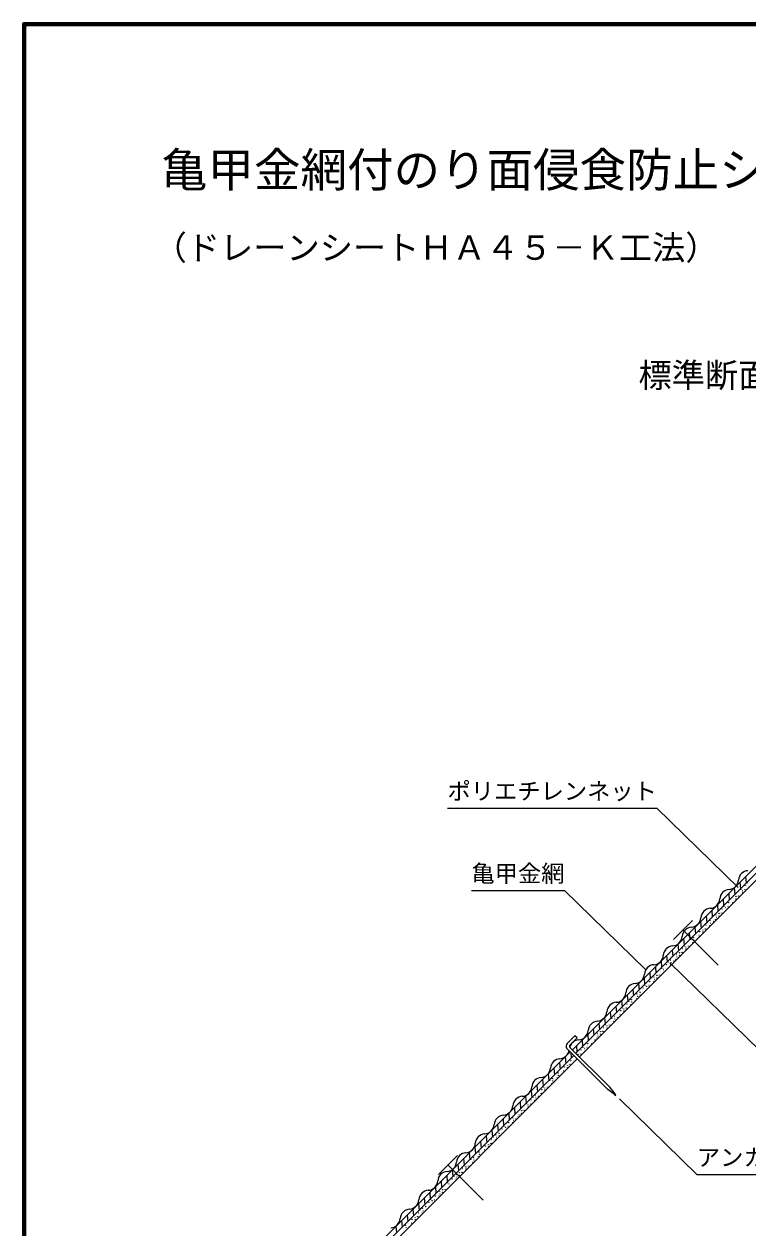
# Model space of a CAD drawing. Units: millimetres, scale not verified. Extents: x 200 to 8200, y 200 to 5825.
# Drawn here: x 200 to 2378, y 2118 to 5740 of the extents above; entities that cross this region are included whole.
import ezdxf
from ezdxf.enums import TextEntityAlignment as Align

# ---------------------------------------------------------------- set-up
doc = ezdxf.new("R2010")
doc.units = ezdxf.units.MM
doc.header["$LTSCALE"] = 20
for name, color, linetype, lineweight in [('C-STR', 1, 'Continuous', 25), ('C-STR-HTXT', 1, 'Continuous', 13), ('C-TTL', 2, 'Continuous', 70)]:
    doc.layers.add(name, color=color, linetype=linetype, lineweight=lineweight)
doc.layers.add('C-TTL-TXT', color=7, linetype='Continuous')
doc.styles.add('ＭＳ ゴシック', font='')
doc.styles.get('ＭＳ ゴシック').set_extended_font_data('MS Gothic')

msp = doc.modelspace()

# ---------------------------------------------------------------- linework, layer by layer
at = {"layer": 'C-STR', "color": 7}
for p, q in [((1849.98, 2654.1), (3124.49, 3928.6)), ((1860.59, 2643.49), (3130.7, 3913.6)), ((1871.2, 2632.88), (3136.92, 3898.6)), ((2354.06, 3158.17), (2355.77, 3138.67)), ((2371.03, 3175.15), (2372.74, 3155.64)), ((2320.12, 3124.23), (2321.83, 3104.73)), ((2337.09, 3141.2), (2338.8, 3121.7)), ((2286.18, 3090.29), (2287.88, 3070.79)), ((2303.15, 3107.26), (2304.86, 3087.76)), ((2252.24, 3056.35), (2253.94, 3036.84)), ((2269.21, 3073.32), (2270.91, 3053.82)), ((2211.1, 3042.51), (2154.53, 2985.94)), ((2288.88, 2908.16), (2182.82, 3014.23)), ((2218.3, 3022.41), (2220, 3002.9)), ((2235.27, 3039.38), (2236.97, 3019.87)), ((2167.38, 2971.5), (2169.09, 2951.99)), ((2184.35, 2988.47), (2186.06, 2968.96)), ((2201.33, 3005.44), (2203.03, 2985.93)), ((2133.44, 2937.56), (2135.15, 2918.05)), ((2150.41, 2954.53), (2152.12, 2935.02)), ((2099.5, 2903.62), (2101.21, 2884.11)), ((2116.47, 2920.59), (2118.18, 2901.08)), ((2065.56, 2869.68), (2067.27, 2850.17)), ((2082.53, 2886.65), (2084.24, 2867.14)), ((2031.62, 2835.73), (2033.33, 2816.23)), ((2048.59, 2852.7), (2050.3, 2833.2)), ((1997.68, 2801.79), (1999.39, 2782.29)), ((2014.65, 2818.76), (2016.36, 2799.26)), ((1963.74, 2767.85), (1965.44, 2748.35)), ((1980.71, 2784.82), (1982.41, 2765.32)), ((1912.83, 2716.94), (1914.53, 2697.43)), ((1929.8, 2733.91), (1931.5, 2714.4)), ((1946.77, 2750.88), (1948.47, 2731.37)), ((1834.31, 2672.84), (1857.6, 2696.14)), ((1863.96, 2689.78), (1842.71, 2668.52)), ((1863.96, 2689.78), (1857.6, 2696.14)), ((1878.88, 2683), (1880.59, 2663.49)), ((1895.86, 2699.97), (1897.56, 2680.46)), ((1210.29, 2014.41), (1843.37, 2647.49)), ((1832.45, 2658.41), (1956.3, 2534.63)), ((1842.42, 2661.17), (1962.66, 2541)), ((1845.24, 2645.62), (1846.65, 2629.55)), ((1861.91, 2666.03), (1863.62, 2646.52)), ((1220.9, 2003.8), (1853.98, 2636.89)), ((1231.51, 1993.2), (1864.59, 2626.28)), ((1811, 2615.12), (1812.71, 2595.61)), ((1827.97, 2632.09), (1829.68, 2612.58)), ((1777.06, 2581.18), (1778.77, 2561.67)), ((1794.03, 2598.15), (1795.74, 2578.64)), ((1743.12, 2547.23), (1744.83, 2527.73)), ((1760.09, 2564.21), (1761.8, 2544.7)), ((1978.22, 2521.2), (1962.66, 2541)), ((1709.18, 2513.29), (1710.89, 2493.79)), ((1726.15, 2530.26), (1727.86, 2510.76)), ((1976.1, 2519.08), (1956.3, 2534.63)), ((1976.1, 2519.08), (1980.7, 2516.61)), ((1980.7, 2516.61), (1978.22, 2521.2)), ((1675.24, 2479.35), (1676.94, 2459.85)), ((1692.21, 2496.32), (1693.91, 2476.82)), ((1624.33, 2428.44), (1626.03, 2408.93)), ((1641.3, 2445.41), (1643, 2425.9)), ((1658.27, 2462.38), (1659.97, 2442.88)), ((1590.39, 2394.5), (1592.09, 2374.99)), ((1607.36, 2411.47), (1609.06, 2391.96)), ((1556.44, 2360.56), (1558.15, 2341.05)), ((1573.41, 2377.53), (1575.12, 2358.02)), ((1504, 2335.4), (1447.43, 2278.83)), ((1522.5, 2326.62), (1524.21, 2307.11)), ((1539.47, 2343.59), (1541.18, 2324.08)), ((1581.78, 2201.05), (1475.71, 2307.12)), ((1488.56, 2292.68), (1490.27, 2273.17)), ((1505.53, 2309.65), (1507.24, 2290.14)), ((1454.62, 2258.74), (1456.33, 2239.23)), ((1471.59, 2275.71), (1473.3, 2256.2)), ((1420.68, 2224.79), (1422.39, 2205.29)), ((1437.65, 2241.76), (1439.36, 2222.26)), ((1369.77, 2173.88), (1371.47, 2154.38)), ((1386.74, 2190.85), (1388.44, 2171.35)), ((1403.71, 2207.82), (1405.42, 2188.32)), ((1335.83, 2139.94), (1337.53, 2120.43)), ((1352.8, 2156.91), (1354.5, 2137.41)), ((1318.86, 2122.97), (1320.56, 2103.46))]:
    msp.add_line(p, q, dxfattribs=at)
for centre in [(2375.54, 3155.88), (2342.04, 3115.52), (2349.42, 3116.62), (2351.49, 3128.15), (2356.21, 3136.55), (2361.03, 3133.09), (2361.37, 3126.97), (2368.74, 3135.95), (2370.81, 3147.48), (2305.3, 3085.64), (2310.12, 3082.18), (2317.83, 3085.03), (2319.9, 3096.57), (2324.63, 3104.97), (2331.15, 3096.04), (2332.47, 3110.24), (2333.78, 3102.94), (2342.05, 3107.64), (2264.59, 3042.36), (2280.24, 3045.12), (2281.56, 3059.33), (2282.87, 3052.03), (2291.13, 3064.61), (2291.14, 3056.73), (2298.5, 3065.71), (2300.58, 3077.24), (2310.46, 3076.05), (2232.69, 3009.36), (2237.42, 3017.76), (2242.24, 3014.29), (2242.58, 3008.17), (2249.95, 3017.15), (2252.02, 3028.68), (2256.74, 3037.08), (2263.27, 3028.15), (2265.9, 3035.06), (2274.17, 3039.76), (2201.11, 2977.77), (2205.83, 2986.17), (2212.36, 2977.24), (2213.68, 2991.45), (2214.99, 2984.14), (2223.25, 2996.73), (2223.25, 2988.85), (2230.62, 2997.83), (2162.77, 2940.54), (2172.34, 2945.82), (2172.34, 2937.93), (2179.71, 2946.91), (2181.78, 2958.45), (2186.51, 2966.85), (2191.33, 2963.38), (2191.67, 2957.26), (2199.04, 2966.24), (2118.62, 2898.97), (2131.15, 2898.36), (2133.23, 2909.89), (2137.95, 2918.29), (2144.48, 2909.36), (2145.8, 2923.57), (2147.11, 2916.26), (2155.37, 2920.96), (2161.45, 2926.33), (2164.08, 2933.23), (2087.04, 2867.38), (2094.89, 2872.65), (2096.19, 2865.35), (2104.45, 2877.94), (2104.46, 2870.05), (2111.83, 2879.03), (2113.9, 2890.57), (2123.45, 2895.5), (2123.79, 2889.38), (2053.54, 2827.02), (2060.92, 2828.12), (2062.99, 2839.65), (2067.71, 2848.05), (2072.53, 2844.59), (2072.87, 2838.47), (2080.24, 2847.45), (2082.31, 2858.98), (2093.56, 2858.45), (2014.43, 2791.1), (2019.16, 2799.5), (2025.68, 2790.57), (2027, 2804.77), (2028.31, 2797.47), (2036.58, 2802.17), (2042.65, 2807.54), (2043.97, 2821.74), (2045.28, 2814.44), (2053.55, 2819.14), (1976.09, 2753.86), (1985.66, 2759.14), (1993.03, 2760.24), (1995.11, 2771.77), (1999.83, 2780.17), (2004.65, 2776.71), (2004.99, 2770.58), (2012.36, 2779.56), (1944.19, 2720.86), (1948.92, 2729.26), (1953.74, 2725.8), (1954.08, 2719.67), (1961.45, 2728.65), (1963.52, 2740.18), (1968.24, 2748.59), (1974.77, 2739.65), (1977.4, 2746.56), (1985.67, 2751.26), (1900.36, 2680.7), (1908.21, 2685.98), (1917.78, 2683.38), (1923.86, 2688.74), (1925.18, 2702.95), (1926.49, 2695.64), (1934.75, 2708.23), (1934.76, 2700.35), (1942.12, 2709.33), (1876.31, 2652.98), (1881.04, 2661.38), (1885.86, 2657.91), (1886.2, 2651.79), (1893.57, 2660.77), (1895.64, 2672.3), (1906.89, 2671.77), (1909.52, 2678.67), (1830.12, 2610.47), (1842.65, 2609.86), (1844.73, 2621.39), (1866.87, 2640.35), (1874.24, 2641.44), (1806.39, 2584.15), (1807.7, 2576.85), (1815.95, 2589.44), (1815.96, 2581.55), (1823.33, 2590.53), (1825.4, 2602.07), (1834.95, 2607), (1835.29, 2600.88), (1762.24, 2542.58), (1767.06, 2539.12), (1774.77, 2541.98), (1776.84, 2553.51), (1781.57, 2561.91), (1788.09, 2552.98), (1789.42, 2567.18), (1790.72, 2559.88), (1798.99, 2564.58), (1805.06, 2569.95), (1725.93, 2502.6), (1730.66, 2511), (1737.18, 2502.07), (1738.5, 2516.27), (1739.81, 2508.97), (1748.07, 2521.55), (1748.08, 2513.67), (1755.45, 2522.65), (1757.52, 2534.18), (1767.4, 2533), (1687.59, 2465.36), (1697.16, 2470.64), (1697.17, 2462.76), (1704.54, 2471.74), (1706.61, 2483.27), (1711.33, 2491.67), (1716.15, 2488.21), (1716.49, 2482.08), (1723.86, 2491.06), (1658.05, 2434.71), (1662.77, 2443.12), (1669.3, 2434.18), (1670.62, 2448.39), (1671.93, 2441.09), (1680.2, 2445.79), (1686.27, 2451.15), (1688.9, 2458.06), (1611.86, 2392.2), (1619.71, 2397.48), (1629.28, 2402.76), (1629.28, 2394.88), (1636.65, 2403.86), (1638.72, 2415.39), (1643.45, 2423.79), (1648.27, 2420.33), (1648.61, 2414.2), (1655.98, 2423.18), (1587.81, 2364.48), (1592.54, 2372.88), (1597.36, 2369.41), (1597.7, 2363.29), (1605.07, 2372.27), (1607.14, 2383.8), (1618.39, 2383.27), (1621.02, 2390.17), (1543.98, 2324.32), (1551.83, 2329.6), (1553.14, 2322.29), (1567.48, 2332.36), (1568.8, 2346.57), (1570.11, 2339.26), (1578.37, 2351.85), (1578.37, 2343.96), (1585.74, 2352.94), (1510.48, 2283.97), (1517.86, 2285.06), (1519.93, 2296.6), (1524.65, 2305), (1529.48, 2301.53), (1529.82, 2295.41), (1537.18, 2304.39), (1539.26, 2315.92), (1550.51, 2315.39), (1469.02, 2245.68), (1473.74, 2254.08), (1478.57, 2250.62), (1486.27, 2253.48), (1488.34, 2265.01), (1493.07, 2273.41), (1499.59, 2264.48), (1500.92, 2278.68), (1502.22, 2271.38), (1510.49, 2276.08), (1437.43, 2214.1), (1448.68, 2213.57), (1450.01, 2227.77), (1451.31, 2220.47), (1459.57, 2233.05), (1459.58, 2225.17), (1466.95, 2234.15), (1478.9, 2244.5), (1399.09, 2176.86), (1408.66, 2182.14), (1408.67, 2174.26), (1416.04, 2183.24), (1418.11, 2194.77), (1422.83, 2203.17), (1427.65, 2199.71), (1427.99, 2193.58), (1435.36, 2202.56), (1367.2, 2143.86), (1371.92, 2152.26), (1376.74, 2148.8), (1377.08, 2142.67), (1384.45, 2151.65), (1386.52, 2163.19), (1391.24, 2171.59), (1397.77, 2162.66), (1400.4, 2169.56), (1348.18, 2125.95), (1349.49, 2118.64), (1357.75, 2131.23), (1357.76, 2123.35), (1365.12, 2132.33)]:
    msp.add_circle(centre, 0.3, dxfattribs=at)
at = {"layer": 'C-STR'}
for centre, start, end in [((2380.08, 3162.39), 93.88791, 176.11209), ((2319.39, 3166.52), 273.88791, 356.11209), ((2323.51, 3105.83), 93.88791, 176.11209), ((2266.95, 3049.26), 93.88791, 176.11209), ((2262.82, 3109.95), 273.88791, 356.11209), ((2206.25, 3053.38), 273.88791, 356.11209), ((2210.38, 2992.69), 93.88791, 176.11209), ((2149.68, 2996.81), 273.88791, 356.11209), ((2093.12, 2940.25), 273.88791, 356.11209), ((2153.81, 2936.12), 93.88791, 176.11209), ((2097.24, 2879.55), 93.88791, 176.11209), ((2036.55, 2883.68), 273.88791, 356.11209), ((2040.67, 2822.98), 93.88791, 176.11209), ((1984.1, 2766.41), 93.88791, 176.11209), ((1979.98, 2827.11), 273.88791, 356.11209), ((1923.41, 2770.54), 273.88791, 356.11209), ((1927.53, 2709.85), 93.88791, 176.11209), ((1870.97, 2653.28), 93.88791, 163.7013), ((1866.84, 2713.97), 273.88791, 356.11209), ((1810.27, 2657.4), 273.88791, 347.61545), ((1814.4, 2596.71), 93.88791, 176.11209), ((1753.7, 2600.83), 273.88791, 356.11209), ((1697.14, 2544.27), 273.88791, 356.11209), ((1757.83, 2540.14), 93.88791, 176.11209), ((1701.26, 2483.57), 93.88791, 176.11209), ((1640.57, 2487.7), 273.88791, 356.11209), ((1584, 2431.13), 273.88791, 356.11209), ((1644.69, 2427), 93.88791, 176.11209), ((1588.12, 2370.44), 93.88791, 176.11209), ((1527.43, 2374.56), 273.88791, 356.11209), ((1531.55, 2313.87), 93.88791, 176.11209), ((1474.99, 2257.3), 93.88791, 176.11209), ((1470.86, 2317.99), 273.88791, 356.11209), ((1414.29, 2261.42), 273.88791, 356.11209), ((1418.42, 2200.73), 93.88791, 176.11209), ((1361.85, 2144.16), 93.88791, 176.11209), ((1357.72, 2204.85), 273.88791, 356.11209), ((1301.16, 2148.29), 273.88791, 356.11209)]:
    msp.add_arc(centre, 30.42, start, end, dxfattribs=at)
at = {"layer": 'C-STR', "color": 7}
for centre, radius, start, end in [((1842.99, 2664.38), 12.12, 135.76262, 209.53793), ((1845.95, 2664.71), 5, 130.3409, 225.01704)]:
    msp.add_arc(centre, radius, start, end, dxfattribs=at)
at = {"layer": 'C-STR-HTXT'}
for p, q in [((1474.11, 3381.16), (2104.11, 3381.16)), ((2104.11, 3381.16), (2348.97, 3142.36)), ((1545.94, 3133.41), (1825.94, 3133.41)), ((1825.94, 3133.41), (2070.81, 2894.61)), ((2143.51, 2915.87), (2412.8, 2653.24)), ((1991.45, 2506.15), (2224.28, 2279.09)), ((2224.28, 2279.09), (2889.28, 2279.09))]:
    msp.add_line(p, q, dxfattribs=at)
at = {"layer": 'C-TTL'}
msp.add_lwpolyline([(200, 200), (8200, 200), (8200, 5740), (200, 5740)], close=True, dxfattribs=at)

# ---------------------------------------------------------------- texts
at = {"layer": 'C-STR-HTXT', "color": 7, "style": 'ＭＳ ゴシック'}
for s, p in [('ポリエチレンネット', (1474.11, 3391.16)), ('亀甲金網', (1545.94, 3143.41)), ('アンカー φ9 L＝200', (2224.28, 2289.09))]:
    msp.add_text(s, height=51.32, dxfattribs=at).set_placement(p, align=Align.BOTTOM_LEFT)
at = {"layer": 'C-TTL-TXT', "color": 3, "style": 'ＭＳ ゴシック'}
for s, height, p in [('亀甲金網付のり面侵食防止シート工（植生シートタイプ）標準施工図', 102.6, (611.94, 5219.5)), ('（ドレーンシートＨＡ４５－Ｋ工法）', 73.31, (589.57, 5008.78))]:
    msp.add_text(s, height=height, dxfattribs=at).set_placement(p, align=Align.BOTTOM_LEFT)
at = {"layer": 'C-TTL-TXT', "style": 'ＭＳ ゴシック'}
msp.add_text('標準断面図', height=73.31, dxfattribs=at).set_placement((2048.6, 4720.1), align=Align.TOP_LEFT)

doc.saveas('drawing.dxf')
